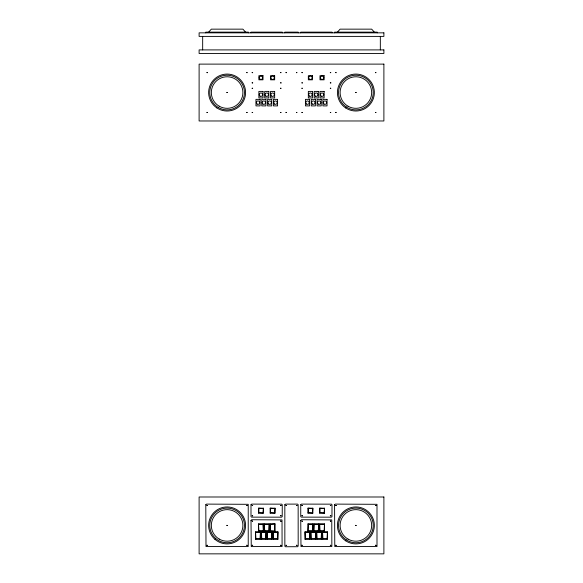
<?xml version="1.0" encoding="UTF-8"?>
<svg xmlns="http://www.w3.org/2000/svg" width="583" height="583" viewBox="0 0 583 583"><rect width="100%" height="100%" fill="white"/><g stroke="black" fill="none" stroke-linecap="round" stroke-linejoin="round"><path stroke-width="0.87" d="M208.634 32.138L211.338 29.15L242.892 29.15L245.589 32.138M337.411 32.138L340.108 29.15L371.663 29.15L374.366 32.138M258.495 513.084L258.881 512.705L263.385 513.084L263.385 508.194L258.495 508.194L258.495 513.084L263.385 513.084M262.999 512.705L263.385 508.194M270.148 513.084L270.534 512.705L275.038 513.084L270.148 513.084L270.148 508.194L275.038 508.194L275.038 513.084M274.659 512.705L275.038 508.194M263.385 531.208L262.948 524.285L263.385 523.898L258.495 523.898L258.495 531.208L263.385 531.208L263.385 523.898M258.495 531.208L258.881 530.822L258.495 523.898M260.433 539.166L260.047 538.787L260.433 531.864L255.543 531.864L255.543 539.166L260.433 539.166L260.433 531.864M269.215 531.208L268.829 530.822L269.215 523.898L264.325 523.898L264.325 531.208L269.215 531.208L269.215 523.898M255.543 539.166L255.93 538.787L255.543 531.864M264.325 531.208L264.704 530.822L264.325 523.898M266.263 539.166L265.877 538.787L266.263 531.864L261.373 531.864L261.373 539.166L266.263 539.166L266.263 531.864M270.534 524.343L275.038 523.898L270.148 523.898L270.148 531.208L275.038 531.208L275.038 523.898M261.373 539.166L261.752 538.787L261.373 531.864M270.148 531.208L270.534 530.822L270.148 523.898M272.086 539.166L271.707 538.787L272.086 531.864L267.196 531.864L267.196 539.166L272.086 539.166L272.086 531.864M267.196 539.166L267.582 538.787L267.196 531.864M277.953 539.166L277.574 538.787L277.953 531.864L273.063 531.864L273.063 539.166L277.953 539.166L277.953 531.864M273.063 539.166L273.449 538.787L273.063 531.864M307.962 513.084L308.341 512.705L312.852 513.084L307.962 513.084L307.962 508.194L312.852 508.194L312.852 513.084M312.466 512.705L312.852 508.194M319.615 513.084L320.001 512.705L324.505 513.084L319.615 513.084L319.615 508.194L324.505 508.194L324.505 513.084M324.119 512.705L324.505 508.194M312.852 531.208L312.466 530.822L312.852 523.898L307.962 523.898L307.962 531.208L312.852 531.208L312.852 523.898M307.962 531.208L308.341 524.285L307.962 523.898M309.894 539.166L309.515 538.787L309.894 531.864L305.004 531.864L305.004 539.166L309.894 539.166L309.894 531.864M318.675 531.208L318.296 530.822L318.675 523.898L313.785 523.898L313.785 531.208L318.675 531.208L318.675 523.898M305.004 539.166L305.39 538.787L305.004 531.864M313.785 531.208L314.171 524.285L313.785 523.898M315.724 539.166L315.337 538.787L315.724 531.864L310.834 531.864L310.834 539.166L315.724 539.166L315.724 531.864M324.505 531.208L324.119 530.822L324.505 523.898L319.615 523.898L319.615 531.208L324.505 531.208L324.505 523.898M310.834 539.166L311.22 538.787L310.834 531.864M319.615 531.208L320.001 530.822L319.615 523.898M321.554 539.166L321.167 538.787L321.554 531.864L316.664 531.864L316.664 539.166L321.554 539.166L321.554 531.864M316.664 539.166L317.043 538.787L316.664 531.864M327.42 539.166L327.034 538.787L327.42 531.864L322.53 531.864L322.53 539.166L327.42 539.166L327.42 531.864M322.53 539.166L322.909 538.787L322.53 531.864M258.495 508.194L262.999 508.58M270.148 508.194L274.659 508.58M307.962 508.194L312.466 508.58M319.615 508.194L324.119 508.58M258.881 524.285L262.999 524.285M264.704 524.285L268.829 524.285M308.341 524.285L312.466 524.285M314.171 524.285L318.296 524.285M320.001 524.285L324.119 524.285M258.881 530.822L262.999 530.822M264.704 530.822L268.829 530.822M270.534 530.822L275.038 531.208M308.341 530.822L312.466 530.822M314.171 530.822L318.296 530.822M320.001 530.822L324.119 530.822M255.93 532.243L260.047 532.243M261.752 532.243L265.877 532.243M267.582 532.243L271.707 532.243M273.449 532.243L277.574 532.243M305.39 532.243L309.515 532.243M311.22 532.243L315.337 532.243M317.043 532.243L321.167 532.243M322.909 532.243L327.034 532.243M255.93 538.787L260.047 538.787M261.752 538.787L265.877 538.787M267.582 538.787L271.707 538.787M273.449 538.787L277.574 538.787M305.39 538.787L309.515 538.787M311.22 538.787L315.337 538.787M317.043 538.787L321.167 538.787M322.909 538.787L327.034 538.787M380.335 36.401L380.335 49.905M377.208 32.845L377.208 32.138L334.569 32.138L334.569 32.845M332.011 32.845L332.011 32.138L300.741 32.138L300.741 32.845M320.001 508.58L320.001 512.705M308.341 508.58L308.341 512.705M298.183 32.845L298.183 32.138L284.817 32.138L284.817 32.845M282.259 32.845L282.259 32.138L250.989 32.138L250.989 32.845M274.659 524.285L274.659 530.822M271.78 532.243L271.78 538.787M270.534 508.58L270.534 512.705M265.957 532.243L265.957 538.787M258.881 508.58L258.881 512.705M248.431 32.845L248.431 32.138L205.792 32.138L205.792 32.845M202.665 36.401L202.665 49.905M206.929 72.627L207.497 72.678L206.929 72.605M206.929 112.424L207.497 112.461L206.929 112.402M205.792 504.769L206.003 546.533L248.227 546.533L248.227 504.31L206.506 504.106L205.799 504.718M226.831 92.522L227.399 92.559L226.831 92.522M246.726 72.627L247.294 72.678L246.733 72.605M246.726 112.424L247.294 112.475L246.733 112.402M252.126 72.627L252.694 72.678L252.133 72.605M252.126 82.859L252.694 82.895L252.126 82.859M252.126 88.259L252.694 88.295L252.133 88.244M252.126 112.424L252.694 112.475L252.133 112.402M250.996 504.769L250.996 516.516L251.433 517.128L281.553 517.179L282.208 516.742L282.259 504.812L281.822 504.157L251.703 504.106L250.996 504.718M250.996 520.4L251.251 546.584L282.085 546.504L282.019 519.912L251.703 519.737L250.996 520.4M280.554 72.627L281.123 72.664L280.561 72.605M280.554 82.859L281.123 82.895L280.554 82.859M280.554 88.259L281.123 88.295L280.561 88.244M280.554 112.424L281.123 112.475L280.561 112.402M285.954 72.627L286.523 72.678L285.962 72.605M285.954 112.424L286.523 112.475L285.962 112.402M296.477 72.627L297.038 72.678L296.477 72.605M296.477 112.424L297.038 112.475L296.477 112.402M284.825 504.769L284.854 546.264L285.481 546.745L297.702 546.708L298.183 546.031L298.146 504.587L297.519 504.106L285.532 504.106L284.825 504.718M301.877 72.627L302.446 72.664L301.877 72.605M301.877 82.859L302.446 82.895L301.877 82.859M301.877 88.259L302.446 88.295L301.877 88.244M301.877 112.424L302.439 112.475L301.877 112.402M300.741 504.769L300.741 516.516L301.178 517.128L331.297 517.179L331.953 516.742L332.011 504.812L331.567 504.157L301.447 504.106L300.748 504.718M300.741 520.4L300.981 546.57L331.851 546.482L331.763 519.912L301.447 519.737L300.741 520.4M330.306 72.627L330.867 72.678L330.306 72.605M330.306 82.859L330.874 82.895L330.306 82.859M330.306 88.259L330.874 88.295L330.306 88.244M330.306 112.424L330.867 112.475L330.306 112.402M335.706 72.627L336.267 72.678L335.706 72.605M335.706 112.424L336.274 112.461L335.706 112.402M334.569 504.769L334.773 546.533L376.997 546.533L376.997 504.31L335.276 504.106L334.576 504.718M355.601 92.522L356.169 92.559L355.601 92.522M375.503 72.627L376.071 72.678L375.503 72.605M375.503 112.424L376.071 112.461L375.503 112.402M280.561 545.265L281.115 545.375L280.561 545.265M301.885 521.1L302.439 521.217L301.885 521.1M206.936 505.454L207.49 505.599L206.936 505.454M206.936 545.251L207.49 545.396L206.936 545.251M226.838 525.349L227.385 525.494L226.838 525.349M246.74 505.454L247.287 505.599L246.74 505.454M246.74 545.251L247.287 545.396L246.74 545.251M252.14 505.454L252.687 505.599L252.14 505.454M252.14 515.685L252.687 515.831L252.14 515.685M252.14 521.085L252.687 521.231L252.169 521.02M252.14 545.251L252.687 545.396L252.14 545.251M280.569 505.454L281.115 505.599L280.569 505.454M280.569 515.685L281.115 515.831L280.569 515.685M285.969 505.454L286.515 505.599L285.969 505.454M285.969 545.251L286.515 545.396L285.969 545.251M296.485 505.454L297.031 505.599L296.485 505.454M296.485 545.251L297.031 545.396L296.485 545.251M301.885 505.454L302.431 505.599L301.885 505.454M301.885 515.685L302.431 515.831L301.885 515.685M330.313 505.454L330.86 505.599L330.313 505.454M330.313 515.685L330.86 515.831L330.313 515.685M330.313 521.085L330.831 521.304L330.342 521.02M330.313 545.251L330.86 545.396L330.313 545.251M335.713 505.454L336.26 505.599L335.713 505.454M335.713 545.251L336.26 545.396L335.713 545.251M355.615 525.349L356.162 525.494L355.615 525.349M375.51 505.454L376.064 505.599L375.51 505.454M375.51 545.251L376.064 545.396L375.51 545.251M280.569 521.071L281.108 521.253L280.569 521.071M301.892 545.229L302.395 545.477L301.921 545.163M383.891 32.845L199.109 32.845L199.109 36.401L383.891 36.401L383.891 32.845M383.891 49.905L199.109 49.905L199.109 53.454L383.891 53.454L383.891 49.905M383.891 64.115L199.109 64.115L199.109 120.972L383.891 120.972L383.891 64.115M262.999 75.703L258.881 75.703L258.881 79.82L262.999 79.82L262.999 75.703M274.659 75.703L270.534 75.703L270.534 79.82L274.659 79.82L274.659 75.703M312.466 75.703L308.341 75.703L308.341 79.82L312.466 79.82L312.466 75.703M324.119 75.703L320.001 75.703L320.001 79.82L324.119 79.82L324.119 75.703M262.999 91.407L258.881 91.407L258.881 97.944L262.999 97.944L262.999 91.407M268.829 91.407L264.704 91.407L264.704 97.944L268.829 97.944L268.829 91.407M274.659 91.407L270.534 91.407L270.534 97.944L274.659 97.944L274.659 91.407M312.466 91.407L308.341 91.407L308.341 97.944L312.466 97.944L312.466 91.407M318.296 91.407L314.171 91.407L314.171 97.944L318.296 97.944L318.296 91.407M324.119 91.407L320.001 91.407L320.001 97.944L324.119 97.944L324.119 91.407M260.091 99.365L255.966 99.365L255.966 105.902L260.091 105.902L260.091 99.365M265.914 99.365L261.796 99.365L261.796 105.902L265.914 105.902L265.914 99.365M271.744 99.365L267.619 99.365L267.619 105.902L271.744 105.902L271.744 99.365M277.574 99.365L273.449 99.365L273.449 105.902L277.574 105.902L277.574 99.365M309.551 99.365L305.426 99.365L305.426 105.902L309.551 105.902L309.551 99.365M315.381 99.365L311.256 99.365L311.256 105.902L315.381 105.902L315.381 99.365M321.204 99.365L317.086 99.365L317.086 105.902L321.204 105.902L321.204 99.365M327.034 99.365L322.909 99.365L322.909 105.902L327.034 105.902L327.034 99.365M383.891 496.993L199.109 496.993L199.109 553.85L383.891 553.85L383.891 496.993M345.624 540.784A18.481 18.481 0 0 0 374.322 526.631A18.481 18.481 0 0 0 347.716 508.85A18.481 18.481 0 0 0 345.624 540.784M348 539.086A15.777 15.777 0 0 0 371.663 525.421A15.777 15.777 0 0 0 348 511.757A15.777 15.777 0 0 0 348 539.086M346.251 539.843A17.344 17.344 0 0 0 373.193 526.558A17.344 17.344 0 0 0 348.219 509.87A17.344 17.344 0 0 0 346.251 539.843M214.93 539.311A18.481 18.481 0 0 0 245.232 529.029A18.481 18.481 0 0 0 221.176 507.924A18.481 18.481 0 0 0 214.93 539.311M219.223 539.086A15.777 15.777 0 0 0 242.892 525.421A15.777 15.777 0 0 0 219.223 511.757A15.777 15.777 0 0 0 219.223 539.086M215.681 538.459A17.344 17.344 0 0 0 244.117 528.803A17.344 17.344 0 0 0 221.54 509.003A17.344 17.344 0 0 0 215.681 538.459M345.624 107.906A18.481 18.481 0 0 0 374.322 93.754A18.481 18.481 0 0 0 347.716 75.972A18.481 18.481 0 0 0 345.624 107.906M346.251 106.959A17.344 17.344 0 0 0 373.193 93.674A17.344 17.344 0 0 0 348.219 76.992A17.344 17.344 0 0 0 346.251 106.959M348 106.208A15.777 15.777 0 0 0 371.663 92.544A15.777 15.777 0 0 0 348 78.88A15.777 15.777 0 0 0 348 106.208M216.847 107.906A18.481 18.481 0 0 0 245.552 93.754A18.481 18.481 0 0 0 218.938 75.972A18.481 18.481 0 0 0 216.847 107.906M218.443 107.563A17.344 17.344 0 0 0 244.452 92.544A17.344 17.344 0 0 0 218.443 77.524A17.344 17.344 0 0 0 218.443 107.563M219.223 106.208A15.777 15.777 0 0 0 242.892 92.544A15.777 15.777 0 0 0 219.223 78.88A15.777 15.777 0 0 0 219.223 106.208M321.204 96.151A1.705 1.705 0 0 0 323.762 94.672A1.705 1.705 0 0 0 321.204 93.2A1.705 1.705 0 0 0 321.204 96.151M315.381 96.151A1.705 1.705 0 0 0 317.939 94.672A1.705 1.705 0 0 0 315.381 93.2A1.705 1.705 0 0 0 315.381 96.151M309.456 96.093A1.705 1.705 0 0 0 312.109 94.789A1.705 1.705 0 0 0 309.653 93.142A1.705 1.705 0 0 0 309.456 96.093M306.541 104.051A1.705 1.705 0 0 0 309.194 102.746A1.705 1.705 0 0 0 306.738 101.107A1.705 1.705 0 0 0 306.541 104.051M312.371 104.051A1.705 1.705 0 0 0 315.017 102.746A1.705 1.705 0 0 0 312.561 101.107A1.705 1.705 0 0 0 312.371 104.051M318.201 104.051A1.705 1.705 0 0 0 320.847 102.746A1.705 1.705 0 0 0 318.391 101.107A1.705 1.705 0 0 0 318.201 104.051M324.024 104.051A1.705 1.705 0 0 0 326.677 102.746A1.705 1.705 0 0 0 324.221 101.107A1.705 1.705 0 0 0 324.024 104.051M259.996 96.093A1.705 1.705 0 0 0 262.642 94.789A1.705 1.705 0 0 0 260.186 93.142A1.705 1.705 0 0 0 259.996 96.093M265.819 96.093A1.705 1.705 0 0 0 268.471 94.789A1.705 1.705 0 0 0 266.016 93.142A1.705 1.705 0 0 0 265.819 96.093M271.649 96.093A1.705 1.705 0 0 0 274.301 94.789A1.705 1.705 0 0 0 271.838 93.142A1.705 1.705 0 0 0 271.649 96.093M274.564 104.051A1.705 1.705 0 0 0 277.209 102.746A1.705 1.705 0 0 0 274.753 101.107A1.705 1.705 0 0 0 274.564 104.051M268.734 104.051A1.705 1.705 0 0 0 271.387 102.746A1.705 1.705 0 0 0 268.931 101.107A1.705 1.705 0 0 0 268.734 104.051M262.904 104.051A1.705 1.705 0 0 0 265.556 102.746A1.705 1.705 0 0 0 263.101 101.107A1.705 1.705 0 0 0 262.904 104.051M257.081 104.051A1.705 1.705 0 0 0 259.726 102.746A1.705 1.705 0 0 0 257.271 101.107A1.705 1.705 0 0 0 257.081 104.051M271.649 79.179A1.705 1.705 0 0 0 274.301 77.874A1.705 1.705 0 0 0 271.838 76.227A1.705 1.705 0 0 0 271.649 79.179M259.996 79.179A1.705 1.705 0 0 0 262.642 77.874A1.705 1.705 0 0 0 260.186 76.227A1.705 1.705 0 0 0 259.996 79.179M309.456 79.179A1.705 1.705 0 0 0 312.109 77.874A1.705 1.705 0 0 0 309.653 76.227A1.705 1.705 0 0 0 309.456 79.179M321.109 79.179A1.705 1.705 0 0 0 323.762 77.874A1.705 1.705 0 0 0 321.306 76.227A1.705 1.705 0 0 0 321.109 79.179"/></g></svg>
